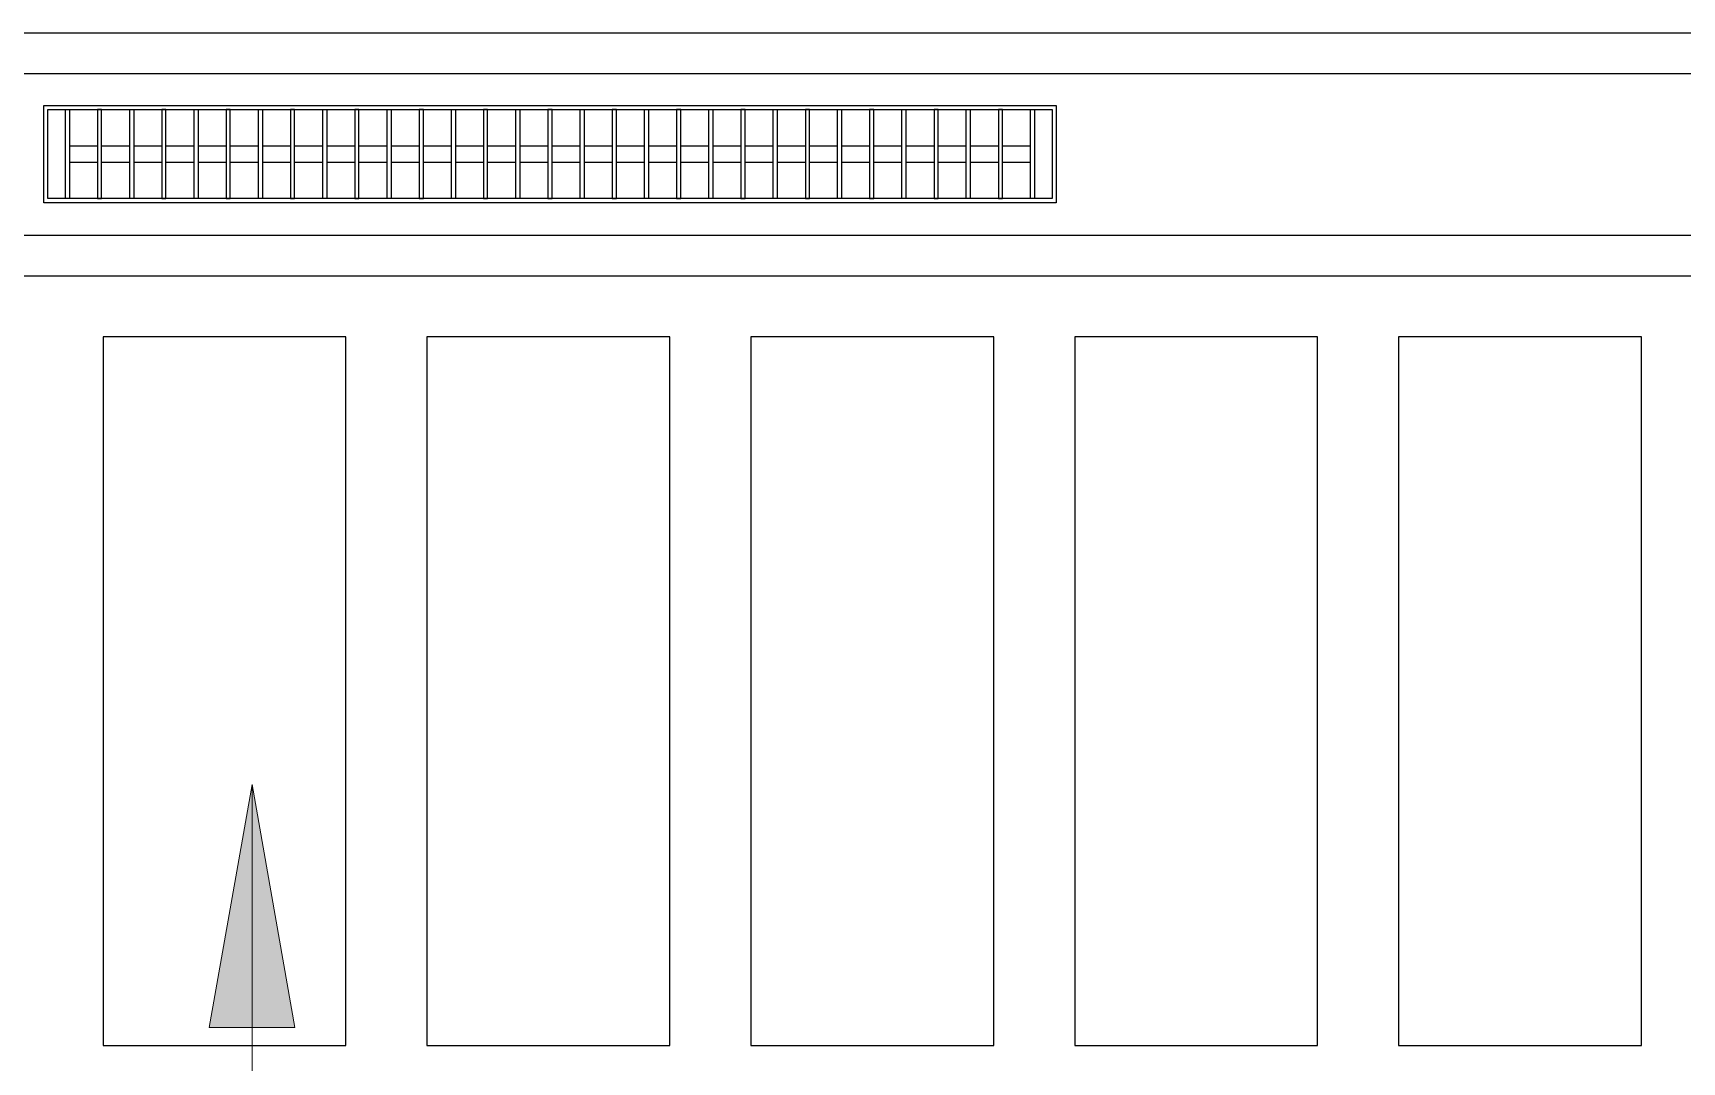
# Model space of a CAD drawing. Header units: millimetres. Extents: x -853432 to -773672, y -18171 to 22484.
# Drawn here: x -832319 to -830282, y -3692 to -2421 of the extents above; entities that cross this region are included whole.
import ezdxf
from ezdxf.xclip import XClip

# ---------------------------------------------------------------- set-up
doc = ezdxf.new("R2010")
doc.units = ezdxf.units.MM
doc.header["$XCLIPFRAME"] = 0
for name, color, linetype in [('000 - WIPEOUT', 250, 'Continuous'), ('001 - ASCESSORIES', 251, 'Continuous'), ('A04_TUBE SERIES', 2, 'Continuous'), ('A11_ALU.SOLID SHEET', 2, 'Continuous')]:
    doc.layers.add(name, color=color, linetype=linetype)
doc.layers.add('G-ANNO-TEXT', color=3, linetype='Continuous', lineweight=9)

# ---------------------------------------------------------------- blocks, each defined once
blk = doc.blocks.new('*U1083')
at = {"color": 3}
for points in [[(-437.5, -1050), (437.5, -1050), (437.5, -1350), (-437.5, -1350)], [(-437.5, -1450), (437.5, -1450), (437.5, -1750), (-437.5, -1750)], [(-437.5, -1850), (437.5, -1850), (437.5, -2150), (-437.5, -2150)], [(-437.5, -2250), (437.5, -2250), (437.5, -2550), (-437.5, -2550)], [(-437.5, -2650), (437.5, -2650), (437.5, -2950), (-437.5, -2950)]]:
    blk.add_wipeout(points, dxfattribs=at).dxf.layer = '000 - WIPEOUT'
at = {"layer": 'A11_ALU.SOLID SHEET', "color": 0, "linetype": 'ByBlock'}
for points in [[(-437.5, -1350), (437.5, -1350), (437.5, -1050), (-437.5, -1050)], [(-437.5, -1750), (437.5, -1750), (437.5, -1450), (-437.5, -1450)], [(-437.5, -2150), (437.5, -2150), (437.5, -1850), (-437.5, -1850)], [(-437.5, -2550), (437.5, -2550), (437.5, -2250), (-437.5, -2250)], [(-437.5, -2950), (437.5, -2950), (437.5, -2650), (-437.5, -2650)]]:
    blk.add_lwpolyline(points, close=True, dxfattribs=at)
blk = doc.blocks.new('*U1213')
at = {"layer": 'A11_ALU.SOLID SHEET', "color": 0, "linetype": 'ByBlock', "rotation": 90}
blk.add_blockref('*U1083', (-88600, -6813), dxfattribs=at)
blk = doc.blocks.new('*U642')
blk.add_attdef('EXTR.OVL-LENGTH_', (-25, -59.1), '', height=5)
blk.add_wipeout([(-25, 25), (25, -25), (25, 10722.5), (-25, 10722.5)]).dxf.layer = '000 - WIPEOUT'
at = {"layer": 'A04_TUBE SERIES', "color": 0}
blk.add_lwpolyline([(-25, 25), (25, -25), (25, 10722.5), (-25, 10722.5)], close=True, dxfattribs=at)
blk = doc.blocks.new('*U652')
blk.add_attdef('EXTR.OVL-LENGTH_', (-25, -59.1), '', height=5)
blk.add_wipeout([(-25, 25), (25, -25), (25, 11022.5), (-25, 10972.5)]).dxf.layer = '000 - WIPEOUT'
at = {"layer": 'A04_TUBE SERIES', "color": 0}
blk.add_lwpolyline([(-25, 25), (25, -25), (25, 11022.5), (-25, 10972.5)], close=True, dxfattribs=at)
blk = doc.blocks.new('*U867')
at = {"color": 1}
blk.add_wipeout([(625, -60), (-625, -60), (-625, 60), (625, 60)], dxfattribs=at).dxf.layer = '000 - WIPEOUT'
at = {"layer": '001 - ASCESSORIES', "color": 0}
blk.add_lwpolyline([(625, -60), (-625, -60), (-625, 60), (625, 60)], close=True, dxfattribs=at)
at = {"layer": '001 - ASCESSORIES'}
for points in [[(620, -55), (-620, -55), (-620, 55), (620, 55)], [(-593.5, -55), (-598.5, -55), (-598.5, 55), (-593.5, 55)], [(-558.8, -55), (-553.8, -55), (-553.8, 55), (-558.8, 55)], [(-514, -55), (-519, -55), (-519, 55), (-514, 55)], [(-479.3, -55), (-474.3, -55), (-474.3, 55), (-479.3, 55)], [(-434.6, -55), (-439.6, -55), (-439.6, 55), (-434.6, 55)], [(-399.8, -55), (-394.8, -55), (-394.8, 55), (-399.8, 55)], [(-355.1, -55), (-360.1, -55), (-360.1, 55), (-355.1, 55)], [(-320.4, -55), (-315.4, -55), (-315.4, 55), (-320.4, 55)], [(-275.6, -55), (-280.6, -55), (-280.6, 55), (-275.6, 55)], [(-240.9, -55), (-235.9, -55), (-235.9, 55), (-240.9, 55)], [(-196.2, -55), (-201.2, -55), (-201.2, 55), (-196.2, 55)], [(-161.4, -55), (-156.4, -55), (-156.4, 55), (-161.4, 55)], [(-116.7, -55), (-121.7, -55), (-121.7, 55), (-116.7, 55)], [(-82, -55), (-77, -55), (-77, 55), (-82, 55)], [(-37.2, -55), (-42.2, -55), (-42.2, 55), (-37.2, 55)], [(-2.5, -55), (2.5, -55), (2.5, 55), (-2.5, 55)], [(42.2, -55), (37.2, -55), (37.2, 55), (42.2, 55)], [(77, -55), (82, -55), (82, 55), (77, 55)], [(121.7, -55), (116.7, -55), (116.7, 55), (121.7, 55)], [(156.4, -55), (161.4, -55), (161.4, 55), (156.4, 55)], [(201.2, -55), (196.2, -55), (196.2, 55), (201.2, 55)], [(235.9, -55), (240.9, -55), (240.9, 55), (235.9, 55)], [(280.6, -55), (275.6, -55), (275.6, 55), (280.6, 55)], [(315.4, -55), (320.4, -55), (320.4, 55), (315.4, 55)], [(360.1, -55), (355.1, -55), (355.1, 55), (360.1, 55)], [(394.8, -55), (399.8, -55), (399.8, 55), (394.8, 55)], [(439.6, -55), (434.6, -55), (434.6, 55), (439.6, 55)], [(474.3, -55), (479.3, -55), (479.3, 55), (474.3, 55)], [(519, -55), (514, -55), (514, 55), (519, 55)], [(553.8, -55), (558.8, -55), (558.8, 55), (553.8, 55)], [(598.5, -55), (593.5, -55), (593.5, 55), (598.5, 55)]]:
    blk.add_lwpolyline(points, close=True, dxfattribs=at)
for points in [[(-593.5, 10), (-558.8, 10)], [(-553.8, 10), (-519, 10)], [(-514, 10), (-479.3, 10)], [(-474.3, 10), (-439.6, 10)], [(-434.6, 10), (-399.8, 10)], [(-394.8, 10), (-360.1, 10)], [(-355.1, 10), (-320.4, 10)], [(-315.4, 10), (-280.6, 10)], [(-275.6, 10), (-240.9, 10)], [(-235.9, 10), (-201.2, 10)], [(-196.2, 10), (-161.4, 10)], [(-156.4, 10), (-121.7, 10)], [(-116.7, 10), (-82, 10)], [(-77, 10), (-42.2, 10)], [(-37.2, 10), (-2.5, 10)], [(2.5, 10), (37.2, 10)], [(42.2, 10), (77, 10)], [(82, 10), (116.7, 10)], [(121.7, 10), (156.4, 10)], [(161.4, 10), (196.2, 10)], [(201.2, 10), (235.9, 10)], [(240.9, 10), (275.6, 10)], [(280.6, 10), (315.4, 10)], [(320.4, 10), (355.1, 10)], [(360.1, 10), (394.8, 10)], [(399.8, 10), (434.6, 10)], [(439.6, 10), (474.3, 10)], [(479.3, 10), (514, 10)], [(519, 10), (553.8, 10)], [(558.8, 10), (593.5, 10)], [(-593.5, -10), (-558.8, -10)], [(-553.8, -10), (-519, -10)], [(-514, -10), (-479.3, -10)], [(-474.3, -10), (-439.6, -10)], [(-434.6, -10), (-399.8, -10)], [(-394.8, -10), (-360.1, -10)], [(-355.1, -10), (-320.4, -10)], [(-315.4, -10), (-280.6, -10)], [(-275.6, -10), (-240.9, -10)], [(-235.9, -10), (-201.2, -10)], [(-196.2, -10), (-161.4, -10)], [(-156.4, -10), (-121.7, -10)], [(-116.7, -10), (-82, -10)], [(-77, -10), (-42.2, -10)], [(-37.2, -10), (-2.5, -10)], [(2.5, -10), (37.2, -10)], [(42.2, -10), (77, -10)], [(82, -10), (116.7, -10)], [(121.7, -10), (156.4, -10)], [(161.4, -10), (196.2, -10)], [(201.2, -10), (235.9, -10)], [(240.9, -10), (275.6, -10)], [(280.6, -10), (315.4, -10)], [(320.4, -10), (355.1, -10)], [(360.1, -10), (394.8, -10)], [(399.8, -10), (434.6, -10)], [(439.6, -10), (474.3, -10)], [(479.3, -10), (514, -10)], [(519, -10), (553.8, -10)], [(558.8, -10), (593.5, -10)]]:
    blk.add_lwpolyline(points, dxfattribs=at)
blk = doc.blocks.new('*U1212')
blk.add_blockref('*U867', (-86998, -6150))
at = {"layer": 'A11_ALU.SOLID SHEET', "linetype": 'ByBlock', "rotation": 270}
for name, p in [('*U642', (-92072, -6025.5)), ('*U652', (-92322, -6275.5))]:
    blk.add_blockref(name, p, dxfattribs=at)

msp = doc.modelspace()

# ---------------------------------------------------------------- block references
at = {"layer": 'A11_ALU.SOLID SHEET'}
ref = msp.add_blockref('*U1213', (-744682.4, 3579), dxfattribs=at)
XClip(ref).set_block_clipping_path([(-104690.1238047112, -9620.0029952966), (-34092.6543255156, 14392.9971737705)])

# ---------------------------------------------------------------- next in the draw order: hatches: boundary and pattern name
at = {"layer": 'G-ANNO-TEXT'}
msp.add_hatch(color=7, dxfattribs=at).paths.add_polyline_path([(-832048.3, -3349.4), (-832101.2, -3649.4), (-831995.4, -3649.4)])

# ---------------------------------------------------------------- next in the draw order: linework, layer by layer
at = {"layer": 'G-ANNO-TEXT', "color": 10}
for p, q in [((-832048.3, -3349.4), (-832101.2, -3649.4)), ((-831995.4, -3649.4), (-832048.3, -3349.4)), ((-832048.3, -3349.4), (-832048.3, -10961.5)), ((-832101.2, -3649.4), (-831995.4, -3649.4))]:
    msp.add_line(p, q, dxfattribs=at)

# ---------------------------------------------------------------- next in the draw order: block references
ref = msp.add_blockref('*U1212', (-744682.4, 3579))
XClip(ref).set_block_clipping_path([(-104690.1238047112, -9620.0029952966), (-34092.6543255156, 14392.9971737705)])

doc.saveas('drawing.dxf')
